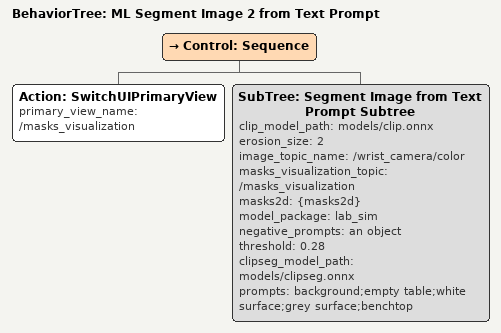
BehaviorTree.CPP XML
<?xml version='1.0' encoding='UTF-8'?>
<root BTCPP_format="4" main_tree_to_execute="ML Segment Image 2 from Text Prompt">
  <BehaviorTree ID="ML Segment Image 2 from Text Prompt" _description="Run text based segmentation and visualize he masks.">
    <Control ID="Sequence">
      <Action ID="SwitchUIPrimaryView" primary_view_name="/masks_visualization"/>
      <SubTree ID="Segment Image from Text Prompt Subtree" clip_model_path="models/clip.onnx" erosion_size="2" image_topic_name="/wrist_camera/color" masks_visualization_topic="/masks_visualization" masks2d="{masks2d}" model_package="lab_sim" negative_prompts="an object" threshold="0.28" clipseg_model_path="models/clipseg.onnx" prompts="background;empty table;white surface;grey surface;benchtop"/>
    </Control>
  </BehaviorTree>
</root>
